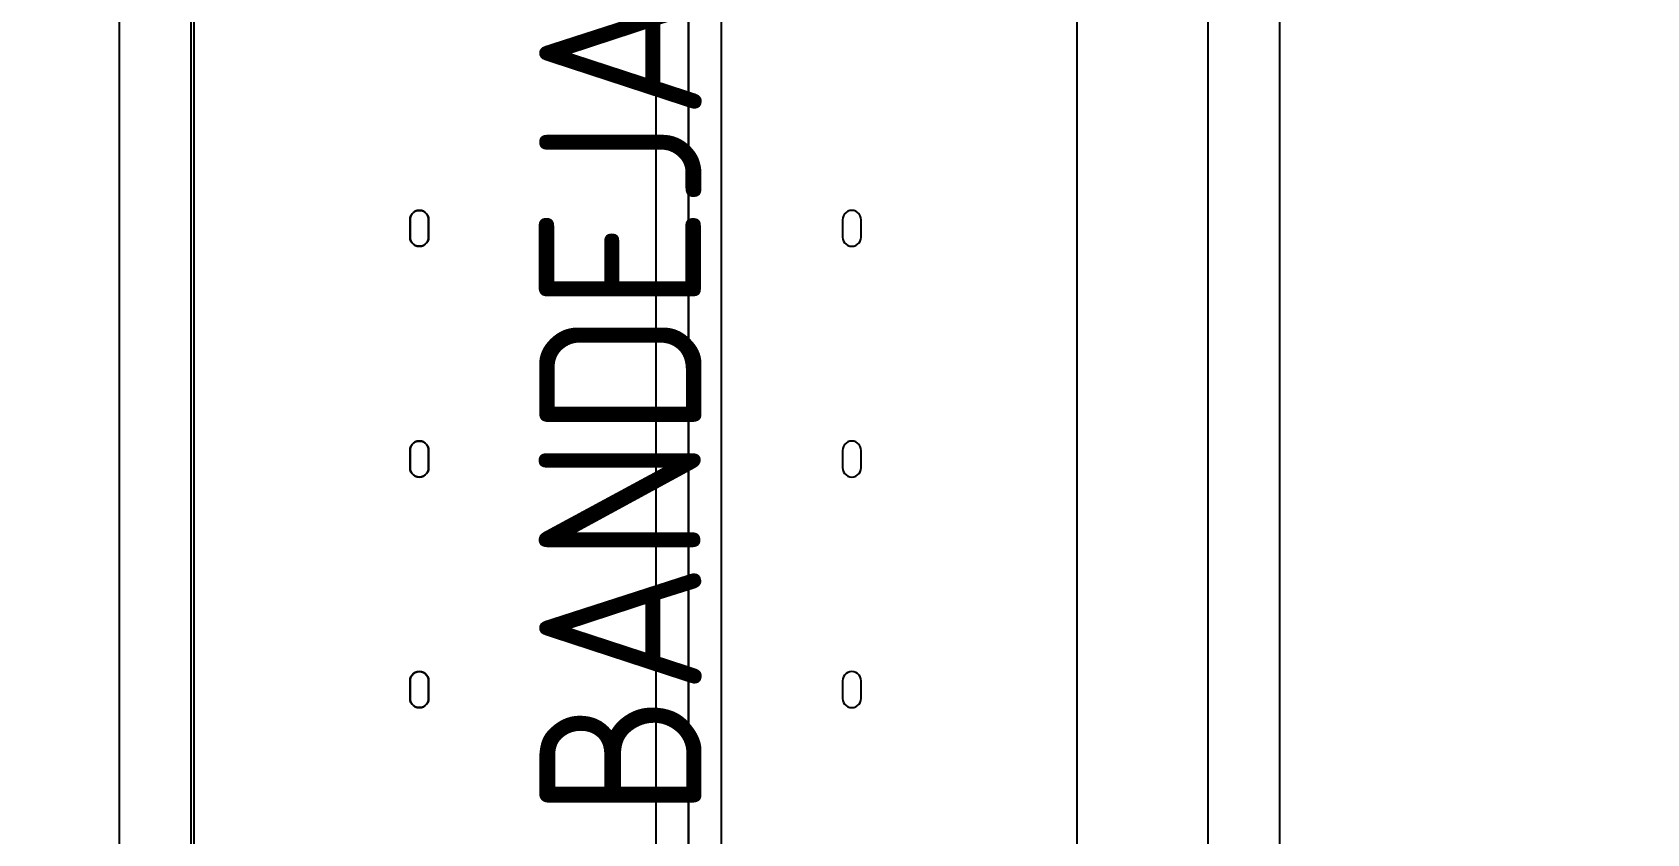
# Model space of a CAD drawing. Header units: millimetres. Extents: x 151130 to 215929, y 2134 to 34533.
# Drawn here: x 165997.8 to 166445.7, y 22668.1 to 22890.4 of the extents above; entities that cross this region are included whole.
import ezdxf

# ---------------------------------------------------------------- set-up
doc = ezdxf.new("R2010")
doc.units = ezdxf.units.MM
for name, color, linetype in [('MUEBLES', 8, 'Continuous'), ('OH CUBIERTA', 3, 'Continuous'), ('OH!-Furniture', 7, 'Continuous')]:
    doc.layers.add(name, color=color, linetype=linetype)
doc.styles.get("Standard").update_dxf_attribs({"font": 'isocp2.shx'})

# ---------------------------------------------------------------- blocks, each defined once
blk = doc.blocks.new('CUR25.15070')
at = {"layer": 'OH CUBIERTA'}
blk.add_lwpolyline([(0, 0), (0, 700), (1500, 700), (1500, 0)], close=True, dxfattribs=at)
blk = doc.blocks.new('1000 DOBLE')
at = {"layer": 'OH!-Furniture', "color": 2}
blk.add_lwpolyline([(2093.89, 613.22), (1093.89, 613.22), (1093.89, 368.2), (2093.89, 368.2)], close=True, dxfattribs=at)
at = {"layer": 'OH!-Furniture', "color": 2, "flags": 128}
for points in [[(1266.34, 548.12), (1265.78, 548.17), (1265.21, 548.36), (1264.74, 548.69), (1264.32, 549.11), (1263.99, 549.58), (1263.81, 550.14), (1263.76, 550.71), (1263.81, 551.27), (1263.99, 551.83), (1264.32, 552.3), (1264.74, 552.73), (1265.21, 553.05), (1265.78, 553.24), (1266.34, 553.29), (1271.18, 553.29), (1271.74, 553.24), (1272.31, 553.05), (1272.78, 552.73), (1273.2, 552.3), (1273.53, 551.83), (1273.71, 551.27), (1273.76, 550.71), (1273.71, 550.14), (1273.53, 549.58), (1273.2, 549.11), (1272.78, 548.69), (1272.31, 548.36), (1271.74, 548.17), (1271.18, 548.12)], [(1271.18, 553.29), (1266.34, 553.29), (1265.78, 553.24), (1265.21, 553.05), (1264.74, 552.73), (1264.32, 552.3), (1263.99, 551.83), (1263.81, 551.27), (1263.76, 550.71), (1263.81, 550.14), (1263.99, 549.58), (1264.32, 549.11), (1264.74, 548.69), (1265.21, 548.36), (1265.78, 548.17), (1266.34, 548.12), (1271.18, 548.12), (1271.74, 548.17), (1272.31, 548.36), (1272.78, 548.69), (1273.2, 549.11), (1273.53, 549.58), (1273.71, 550.14), (1273.76, 550.71), (1273.71, 551.27), (1273.53, 551.83), (1273.2, 552.3), (1272.78, 552.73), (1272.31, 553.05), (1271.74, 553.24)], [(1330.31, 548.12), (1329.74, 548.17), (1329.18, 548.36), (1328.71, 548.69), (1328.29, 549.11), (1327.96, 549.58), (1327.77, 550.14), (1327.72, 550.71), (1327.77, 551.27), (1327.96, 551.83), (1328.29, 552.3), (1328.71, 552.73), (1329.18, 553.05), (1329.74, 553.24), (1330.31, 553.29), (1335.1, 553.29), (1335.66, 553.24), (1336.22, 553.05), (1336.69, 552.73), (1337.12, 552.3), (1337.44, 551.83), (1337.63, 551.27), (1337.68, 550.71), (1337.63, 550.14), (1337.44, 549.58), (1337.12, 549.11), (1336.69, 548.69), (1336.22, 548.36), (1335.66, 548.17), (1335.1, 548.12)], [(1335.1, 553.29), (1330.31, 553.29), (1329.74, 553.24), (1329.18, 553.05), (1328.71, 552.73), (1328.29, 552.3), (1327.96, 551.83), (1327.77, 551.27), (1327.72, 550.71), (1327.77, 550.14), (1327.96, 549.58), (1328.29, 549.11), (1328.71, 548.69), (1329.18, 548.36), (1329.74, 548.17), (1330.31, 548.12), (1335.1, 548.12), (1335.66, 548.17), (1336.22, 548.36), (1336.69, 548.69), (1337.12, 549.11), (1337.44, 549.58), (1337.63, 550.14), (1337.68, 550.71), (1337.63, 551.27), (1337.44, 551.83), (1337.12, 552.3), (1336.69, 552.73), (1336.22, 553.05), (1335.66, 553.24)], [(1394.27, 548.12), (1393.71, 548.17), (1393.14, 548.36), (1392.67, 548.69), (1392.25, 549.11), (1391.92, 549.58), (1391.74, 550.14), (1391.69, 550.71), (1391.74, 551.27), (1391.92, 551.83), (1392.25, 552.3), (1392.67, 552.73), (1393.14, 553.05), (1393.71, 553.24), (1394.27, 553.29), (1399.06, 553.29), (1399.63, 553.24), (1400.19, 553.05), (1400.66, 552.73), (1401.08, 552.3), (1401.41, 551.83), (1401.6, 551.27), (1401.64, 550.71), (1401.6, 550.14), (1401.41, 549.58), (1401.08, 549.11), (1400.66, 548.69), (1400.19, 548.36), (1399.63, 548.17), (1399.06, 548.12)], [(1399.06, 553.29), (1394.27, 553.29), (1393.71, 553.24), (1393.14, 553.05), (1392.67, 552.73), (1392.25, 552.3), (1391.92, 551.83), (1391.74, 551.27), (1391.69, 550.71), (1391.74, 550.14), (1391.92, 549.58), (1392.25, 549.11), (1392.67, 548.69), (1393.14, 548.36), (1393.71, 548.17), (1394.27, 548.12), (1399.06, 548.12), (1399.63, 548.17), (1400.19, 548.36), (1400.66, 548.69), (1401.08, 549.11), (1401.41, 549.58), (1401.6, 550.14), (1401.64, 550.71), (1401.6, 551.27), (1401.41, 551.83), (1401.08, 552.3), (1400.66, 552.73), (1400.19, 553.05), (1399.63, 553.24)], [(1271.18, 428.13), (1271.74, 428.18), (1272.31, 428.37), (1272.78, 428.69), (1273.2, 429.12), (1273.53, 429.59), (1273.71, 430.15), (1273.76, 430.71), (1273.71, 431.28), (1273.53, 431.84), (1273.2, 432.31), (1272.78, 432.73), (1272.31, 433.06), (1271.74, 433.25), (1271.18, 433.3), (1266.34, 433.3), (1265.78, 433.25), (1265.21, 433.06), (1264.74, 432.73), (1264.32, 432.31), (1263.99, 431.84), (1263.81, 431.28), (1263.76, 430.71), (1263.81, 430.15), (1263.99, 429.59), (1264.32, 429.12), (1264.74, 428.69), (1265.21, 428.37), (1265.78, 428.18), (1266.34, 428.13)], [(1271.18, 433.3), (1266.34, 433.3), (1265.78, 433.25), (1265.21, 433.06), (1264.74, 432.73), (1264.32, 432.31), (1263.99, 431.84), (1263.81, 431.28), (1263.76, 430.71), (1263.81, 430.15), (1263.99, 429.59), (1264.32, 429.12), (1264.74, 428.69), (1265.21, 428.37), (1265.78, 428.18), (1266.34, 428.13), (1271.18, 428.13), (1271.74, 428.18), (1272.31, 428.37), (1272.78, 428.69), (1273.2, 429.12), (1273.53, 429.59), (1273.71, 430.15), (1273.76, 430.71), (1273.71, 431.28), (1273.53, 431.84), (1273.2, 432.31), (1272.78, 432.73), (1272.31, 433.06), (1271.74, 433.25)], [(1335.1, 428.13), (1335.66, 428.18), (1336.22, 428.37), (1336.69, 428.69), (1337.12, 429.12), (1337.44, 429.59), (1337.63, 430.15), (1337.68, 430.71), (1337.63, 431.28), (1337.44, 431.84), (1337.12, 432.31), (1336.69, 432.73), (1336.22, 433.06), (1335.66, 433.25), (1335.1, 433.3), (1330.31, 433.3), (1329.74, 433.25), (1329.18, 433.06), (1328.71, 432.73), (1328.29, 432.31), (1327.96, 431.84), (1327.77, 431.28), (1327.72, 430.71), (1327.77, 430.15), (1327.96, 429.59), (1328.29, 429.12), (1328.71, 428.69), (1329.18, 428.37), (1329.74, 428.18), (1330.31, 428.13)], [(1335.1, 433.3), (1330.31, 433.3), (1329.74, 433.25), (1329.18, 433.06), (1328.71, 432.73), (1328.29, 432.31), (1327.96, 431.84), (1327.77, 431.28), (1327.72, 430.71), (1327.77, 430.15), (1327.96, 429.59), (1328.29, 429.12), (1328.71, 428.69), (1329.18, 428.37), (1329.74, 428.18), (1330.31, 428.13), (1335.1, 428.13), (1335.66, 428.18), (1336.22, 428.37), (1336.69, 428.69), (1337.12, 429.12), (1337.44, 429.59), (1337.63, 430.15), (1337.68, 430.71), (1337.63, 431.28), (1337.44, 431.84), (1337.12, 432.31), (1336.69, 432.73), (1336.22, 433.06), (1335.66, 433.25)], [(1399.06, 428.13), (1399.63, 428.18), (1400.19, 428.37), (1400.66, 428.69), (1401.08, 429.12), (1401.41, 429.59), (1401.6, 430.15), (1401.64, 430.71), (1401.6, 431.28), (1401.41, 431.84), (1401.08, 432.31), (1400.66, 432.73), (1400.19, 433.06), (1399.63, 433.25), (1399.06, 433.3), (1394.27, 433.3), (1393.71, 433.25), (1393.14, 433.06), (1392.67, 432.73), (1392.25, 432.31), (1391.92, 431.84), (1391.74, 431.28), (1391.69, 430.71), (1391.74, 430.15), (1391.92, 429.59), (1392.25, 429.12), (1392.67, 428.69), (1393.14, 428.37), (1393.71, 428.18), (1394.27, 428.13)], [(1399.06, 433.3), (1394.27, 433.3), (1393.71, 433.25), (1393.14, 433.06), (1392.67, 432.73), (1392.25, 432.31), (1391.92, 431.84), (1391.74, 431.28), (1391.69, 430.71), (1391.74, 430.15), (1391.92, 429.59), (1392.25, 429.12), (1392.67, 428.69), (1393.14, 428.37), (1393.71, 428.18), (1394.27, 428.13), (1399.06, 428.13), (1399.63, 428.18), (1400.19, 428.37), (1400.66, 428.69), (1401.08, 429.12), (1401.41, 429.59), (1401.6, 430.15), (1401.64, 430.71), (1401.6, 431.28), (1401.41, 431.84), (1401.08, 432.31), (1400.66, 432.73), (1400.19, 433.06), (1399.63, 433.25)]]:
    blk.add_lwpolyline(points, close=True, dxfattribs=at)
at = {"layer": 'OH!-Furniture', "insert": (1233.08, 517.46), "char_height": 45, "attachment_point": 1}
blk.add_mtext_dynamic_manual_height_columns('{\\C1;BANDEJA 1000}', width=627.7096, gutter_width=12.5, heights=[0], dxfattribs=at)
blk = doc.blocks.new('B4')
at = {"color": 5}
blk.add_lwpolyline([(-50, -709), (-1450, -709), (-1450, -691), (-50, -691)], close=True, dxfattribs=at)
at = {"layer": 'MUEBLES'}
for points in [[(-1469.5, -562), (-55.5, -562), (-55.5, -542), (-1469.5, -542)], [(-1469.5, -864), (-55.5, -864), (-55.5, -844), (-1469.5, -844)]]:
    blk.add_lwpolyline(points, close=True, dxfattribs=at)
at = {"layer": 'OH CUBIERTA'}
for p in [(-1500, -700), (-1500, -1400)]:
    blk.add_blockref('CUR25.15070', p, dxfattribs=at)
at = {"layer": 'OH!-Furniture'}
blk.add_blockref('1000 DOBLE', (-2343.89, -1176), dxfattribs=at)

msp = doc.modelspace()

# ---------------------------------------------------------------- block references
at = {"color": 5, "rotation": 90}
msp.add_blockref('B4', (165479.88, 23783.22), dxfattribs=at)

doc.saveas('drawing.dxf')
